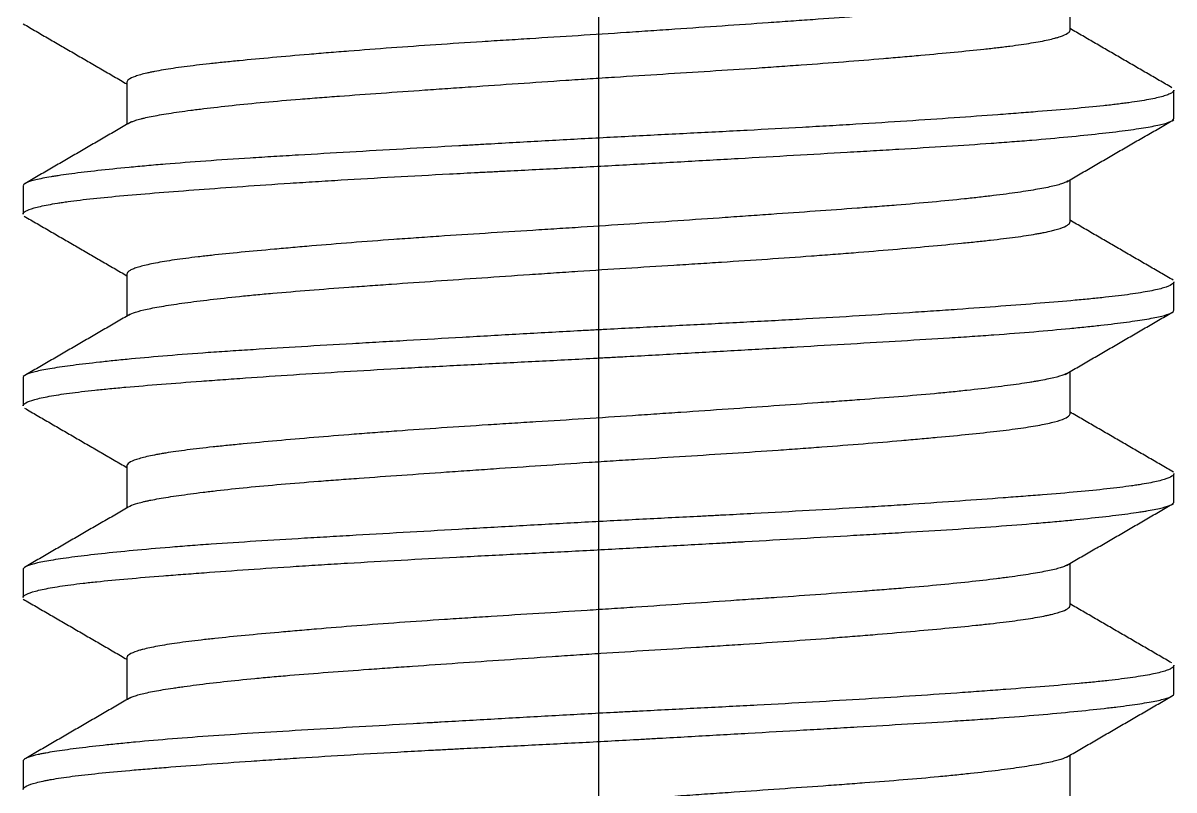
# Model space of a CAD drawing. Extents: x 0 to 1128, y 0 to 827.
# Drawn here: x 707.6 to 713.6, y 215.45 to 219.45 of the extents above; entities that cross this region are included whole.
import ezdxf

# ---------------------------------------------------------------- set-up
doc = ezdxf.new("R2010")
doc.units = 0
doc.header["$LTSCALE"] = 10
doc.header["$MEASUREMENT"] = 0
doc.linetypes.add('CENTER', pattern=[2, 1.25, -0.25, 0.25, -0.25])
doc.layers.add('1', color=7, linetype='CONTINUOUS')

msp = doc.modelspace()

# ---------------------------------------------------------------- linework, layer by layer
at = {"layer": '1', "color": 1, "linetype": 'CENTER', "lineweight": -3, "ltscale": 3}
msp.add_line((710.6018, 430.4493), (710.6018, 195.1403), dxfattribs=at)
at = {"layer": '1', "color": 7, "linetype": 'Continuous', "lineweight": -3}
for p, q in [((713.0603, 219.415), (713.0603, 219.635)), ((708.1433, 219.1437), (708.1433, 218.924)), ((713.6018, 218.9567), (713.6018, 219.1022)), ((707.6018, 218.603), (707.6018, 218.4564)), ((713.0603, 218.4156), (713.0603, 218.6351)), ((708.1433, 218.1443), (708.1433, 217.9241)), ((713.6018, 217.9571), (713.6018, 218.1024)), ((707.6018, 217.6021), (707.6018, 217.4569)), ((713.0603, 217.4149), (713.0603, 217.6354)), ((708.1433, 217.1438), (708.1433, 216.924)), ((713.6018, 216.9562), (713.6018, 217.1027)), ((713.0603, 216.4154), (713.0603, 216.635)), ((707.6018, 216.6026), (707.6018, 216.4569)), ((708.1433, 216.1441), (708.1433, 215.9242)), ((713.6018, 215.9571), (713.6018, 216.1021)), ((707.6018, 215.6024), (707.6018, 215.4564)), ((713.0603, 215.415), (713.0603, 215.635))]:
    msp.add_line(p, q, dxfattribs=at)
for points, knots in [([(713.0455, 219.6264), (713.0444, 219.6258), (713.0433, 219.6252), (713.0369, 219.6219), (713.0307, 219.6193), (713.0088, 219.6114), (712.9712, 219.601), (712.9171, 219.5904), (712.8704, 219.5823), (712.8455, 219.5782), (712.8182, 219.5741), (712.7995, 219.5713), (712.7899, 219.5699), (712.7407, 219.5629), (712.6548, 219.5517), (712.5052, 219.5347), (712.3916, 219.5236), (712.3161, 219.5167), (712.3007, 219.5153), (712.2698, 219.5126), (712.2229, 219.5086), (712.1746, 219.5046), (712.0761, 219.4967), (711.94, 219.4863), (711.776, 219.4744), (711.681, 219.4676), (711.6427, 219.4649), (711.6233, 219.4635), (711.5651, 219.4594), (711.526, 219.4567), (711.4079, 219.4484), (711.2481, 219.4373), (711.084, 219.426), (710.9592, 219.4174), (710.9173, 219.4146), (710.833, 219.4089), (710.7905, 219.406), (710.6637, 219.3975), (710.5795, 219.3921), (710.4117, 219.3814), (710.3281, 219.3761), (710.2032, 219.3683), (710.1617, 219.3657), (710.0788, 219.3605), (710.0374, 219.3578), (709.9136, 219.3499), (709.7523, 219.3393), (709.5207, 219.3231), (709.3732, 219.3119), (709.2653, 219.3034), (709.2297, 219.3005), (709.1602, 219.2949), (709.1262, 219.292), (709.0264, 219.2835), (708.9628, 219.2779), (708.8416, 219.2669), (708.7838, 219.2616), (708.7018, 219.2536), (708.6751, 219.2509), (708.6234, 219.2456), (708.5985, 219.243), (708.5267, 219.2351), (708.4388, 219.2246), (708.3662, 219.2139), (708.3174, 219.2057), (708.2945, 219.2015), (708.2738, 219.1974), (708.2605, 219.1945), (708.2541, 219.1931), (708.2234, 219.1861), (708.1832, 219.1747), (708.16, 219.1634), (708.1467, 219.1531), (708.1435, 219.1485), (708.1433, 219.144)], [0, 0, 0, 0, 0.00394, 0.00394, 0.020924, 0.020924, 0.054891, 0.088859, 0.088859, 0.105843, 0.114334, 0.114334, 0.122826, 0.122826, 0.156794, 0.190761, 0.224728, 0.224728, 0.23322, 0.23322, 0.241712, 0.258696, 0.258696, 0.292663, 0.326631, 0.335122, 0.335122, 0.343614, 0.343614, 0.360598, 0.360598, 0.394565, 0.428533, 0.428533, 0.445516, 0.445516, 0.4625, 0.4625, 0.496468, 0.496468, 0.530435, 0.530435, 0.547419, 0.547419, 0.564402, 0.564402, 0.59837, 0.632337, 0.666304, 0.666304, 0.683288, 0.683288, 0.700272, 0.700272, 0.734239, 0.734239, 0.768207, 0.768207, 0.78519, 0.78519, 0.802174, 0.802174, 0.836141, 0.870109, 0.870109, 0.887093, 0.895584, 0.895584, 0.904076, 0.904076, 0.938044, 0.972011, 0.972011, 1, 1, 1, 1]), ([(708.1639, 218.9358), (708.1679, 218.9377), (708.1726, 218.9397), (708.185, 218.9443), (708.1931, 218.9469), (708.2069, 218.9508), (708.2118, 218.9522), (708.2221, 218.9548), (708.2275, 218.9561), (708.2557, 218.9627), (708.309, 218.9733), (708.3779, 218.9841), (708.4356, 218.9924), (708.4659, 218.9966), (708.4985, 219.0008), (708.5208, 219.0036), (708.5322, 219.0051), (708.5901, 219.0121), (708.6893, 219.0235), (708.8012, 219.0346), (708.9195, 219.0455), (708.9818, 219.0508), (709.0638, 219.0574), (709.0804, 219.0587), (709.1139, 219.0614), (709.1646, 219.0653), (709.2165, 219.0693), (709.3217, 219.0771), (709.4662, 219.0876), (709.6379, 219.0997), (709.7366, 219.1066), (709.7763, 219.1094), (709.7963, 219.1108), (709.8566, 219.115), (709.897, 219.1178), (710.0186, 219.1262), (710.1821, 219.1375), (710.3483, 219.1489), (710.4741, 219.1573), (710.5162, 219.1601), (710.6007, 219.1656), (710.6433, 219.1683), (710.77, 219.1764), (710.9374, 219.1869), (711.1019, 219.1973), (711.2649, 219.2077), (711.3456, 219.2129), (711.4655, 219.221), (711.505, 219.2237), (711.5829, 219.2292), (711.6213, 219.2319), (711.7349, 219.2401), (711.8821, 219.2511), (712.0383, 219.2638), (712.1217, 219.2709), (712.1548, 219.2738), (712.1712, 219.2752), (712.2197, 219.2794), (712.2512, 219.2822), (712.3433, 219.2905), (712.4014, 219.2959), (712.5113, 219.3065), (712.5631, 219.3117), (712.6358, 219.3195), (712.6592, 219.3222), (712.6931, 219.3261), (712.7042, 219.3275), (712.7258, 219.3301), (712.7364, 219.3315), (712.7879, 219.3381), (712.8623, 219.3488), (712.9209, 219.3597), (712.9588, 219.3681), (712.9762, 219.3723), (712.9914, 219.3766), (713.001, 219.3794), (713.0056, 219.3808), (713.0269, 219.388), (713.0522, 219.3994), (713.0605, 219.4105), (713.0603, 219.4159)], [0, 0, 0, 0, 0.0128, 0.0128, 0.02982, 0.02982, 0.038331, 0.038331, 0.046841, 0.046841, 0.080882, 0.114924, 0.114924, 0.131944, 0.140455, 0.140455, 0.148965, 0.148965, 0.183006, 0.217048, 0.217048, 0.251089, 0.251089, 0.2596, 0.2596, 0.26811, 0.285131, 0.285131, 0.319172, 0.353213, 0.361724, 0.361724, 0.370234, 0.370234, 0.387255, 0.387255, 0.421296, 0.455338, 0.455338, 0.472358, 0.472358, 0.489379, 0.489379, 0.52342, 0.557462, 0.557462, 0.591503, 0.591503, 0.608524, 0.608524, 0.625545, 0.625545, 0.659586, 0.693627, 0.702138, 0.702138, 0.710648, 0.710648, 0.727669, 0.727669, 0.76171, 0.76171, 0.795752, 0.795752, 0.812772, 0.812772, 0.821283, 0.821283, 0.829793, 0.829793, 0.863834, 0.897876, 0.897876, 0.914897, 0.923407, 0.923407, 0.931917, 0.931917, 0.965959, 1, 1, 1, 1]), ([(713.6018, 219.1036), (713.6022, 219.0984), (713.5978, 219.0931), (713.5861, 219.0862), (713.5833, 219.0847), (713.5772, 219.0819), (713.5671, 219.0777), (713.5542, 219.0734), (713.5247, 219.0649), (713.4755, 219.0538), (713.4067, 219.0428), (713.3576, 219.0361), (713.3474, 219.0348), (713.3265, 219.0321), (713.3157, 219.0307), (713.2825, 219.0267), (713.2592, 219.0241), (713.1863, 219.0163), (713.0807, 219.006), (712.9584, 218.9958), (712.8605, 218.9881), (712.8268, 218.9855), (712.7572, 218.9801), (712.7213, 218.9774), (712.6113, 218.9692), (712.4586, 218.9581), (712.2119, 218.9413), (712.0356, 218.9302), (711.9216, 218.9233), (711.8986, 218.922), (711.8524, 218.9192), (711.7828, 218.9152), (711.7125, 218.9112), (711.5707, 218.9033), (711.3788, 218.8929), (711.1812, 218.8828), (711.0309, 218.8752), (710.9804, 218.8726), (710.8788, 218.8674), (710.8281, 218.8648), (710.6762, 218.857), (710.5752, 218.8516), (710.3739, 218.8407), (710.2735, 218.8351), (710.1234, 218.8266), (710.0484, 218.8223), (709.9736, 218.8181), (709.9238, 218.8152), (709.8989, 218.8138), (709.7754, 218.8068), (709.5817, 218.7957), (709.3029, 218.7796), (709.1248, 218.7692), (709.016, 218.7627), (708.9944, 218.7614), (708.9515, 218.7588), (708.8879, 218.755), (708.8263, 218.7511), (708.7056, 218.7434), (708.6285, 218.7383), (708.4811, 218.7278), (708.4108, 218.7223), (708.3106, 218.714), (708.278, 218.7112), (708.2148, 218.7055), (708.1843, 218.7027), (708.0963, 218.6943), (707.988, 218.6831), (707.8974, 218.6722), (707.8362, 218.6642), (707.8073, 218.6602), (707.781, 218.6562), (707.764, 218.6536), (707.7558, 218.6523), (707.7165, 218.6457), (707.664, 218.6355), (707.6154, 218.6203), (707.603, 218.61), (707.6019, 218.6042), (707.6019, 218.6038), (707.6018, 218.6034)], [0, 0, 0, 0, 0.031186, 0.031186, 0.03924, 0.03924, 0.047295, 0.063403, 0.063403, 0.095619, 0.127836, 0.127836, 0.13589, 0.13589, 0.143944, 0.143944, 0.160052, 0.160052, 0.192269, 0.224485, 0.224485, 0.240593, 0.240593, 0.256702, 0.256702, 0.288918, 0.321135, 0.353351, 0.353351, 0.361405, 0.361405, 0.369459, 0.385568, 0.385568, 0.417784, 0.450001, 0.450001, 0.466109, 0.466109, 0.482217, 0.482217, 0.514433, 0.514433, 0.54665, 0.54665, 0.562758, 0.570812, 0.570812, 0.578866, 0.578866, 0.611083, 0.643299, 0.675516, 0.675516, 0.68357, 0.68357, 0.691624, 0.707732, 0.707732, 0.739949, 0.739949, 0.772165, 0.772165, 0.788273, 0.788273, 0.804382, 0.804382, 0.836598, 0.868815, 0.868815, 0.884923, 0.892977, 0.892977, 0.901031, 0.901031, 0.933248, 0.965464, 0.997681, 0.997681, 1, 1, 1, 1]), ([(707.6018, 218.4566), (707.6019, 218.4575), (707.6021, 218.4583), (707.6028, 218.4605), (707.6036, 218.4619), (707.607, 218.4661), (707.6105, 218.4689), (707.6249, 218.4773), (707.6542, 218.4886), (707.7033, 218.4998), (707.7478, 218.5081), (707.7638, 218.5109), (707.7899, 218.515), (707.7989, 218.5164), (707.8175, 218.5191), (707.8654, 218.5259), (707.9643, 218.5378), (708.0696, 218.548), (708.1838, 218.5582), (708.2452, 218.5633), (708.3773, 218.5738), (708.4467, 218.5791), (708.5921, 218.5899), (708.744, 218.601), (708.909, 218.6123), (709.0163, 218.6193), (709.038, 218.6207), (709.0818, 218.6235), (709.1039, 218.6249), (709.1705, 218.6291), (709.2153, 218.6318), (709.3512, 218.64), (709.536, 218.6507), (709.7281, 218.661), (709.8748, 218.6687), (709.9242, 218.6713), (709.9989, 218.6751), (710.024, 218.6764), (710.0742, 218.679), (710.1997, 218.6854), (710.3253, 218.6918), (710.5267, 218.7022), (710.6274, 218.7075), (710.8292, 218.7185), (710.9302, 218.7241), (711.1324, 218.7355), (711.232, 218.7412), (711.428, 218.7524), (711.6208, 218.7635), (711.8073, 218.7742), (711.9219, 218.7808), (711.9447, 218.7822), (711.9901, 218.7848), (712.0128, 218.7861), (712.08, 218.7901), (712.1239, 218.7927), (712.2536, 218.8004), (712.4202, 218.8106), (712.5745, 218.8209), (712.6856, 218.8288), (712.7218, 218.8315), (712.775, 218.8356), (712.7925, 218.8369), (712.8271, 218.8397), (712.9121, 218.8467), (713.0529, 218.8593), (713.1611, 218.8704), (713.2607, 218.8815), (713.3063, 218.887), (713.3681, 218.8951), (713.3874, 218.8978), (713.4235, 218.9031), (713.4403, 218.9057), (713.487, 218.9135), (713.5394, 218.9237), (713.572, 218.9338), (713.5861, 218.9402), (713.5886, 218.9415), (713.593, 218.9441), (713.5949, 218.9454), (713.5995, 218.9494), (713.6012, 218.952), (713.6018, 218.9554), (713.6019, 218.9561), (713.6018, 218.9569)], [0, 0, 0, 0, 0.004962, 0.004962, 0.013016, 0.013016, 0.029124, 0.029124, 0.06134, 0.093557, 0.093557, 0.109665, 0.109665, 0.117719, 0.117719, 0.125773, 0.15799, 0.190206, 0.190206, 0.222423, 0.222423, 0.254639, 0.254639, 0.286856, 0.319072, 0.319072, 0.327126, 0.327126, 0.335181, 0.335181, 0.351289, 0.351289, 0.383505, 0.415722, 0.415722, 0.43183, 0.43183, 0.439884, 0.439884, 0.447938, 0.480155, 0.480155, 0.512371, 0.512371, 0.544588, 0.544588, 0.576804, 0.576804, 0.609021, 0.641237, 0.641237, 0.649291, 0.649291, 0.657345, 0.657345, 0.673454, 0.673454, 0.70567, 0.737887, 0.737887, 0.753995, 0.753995, 0.762049, 0.762049, 0.770103, 0.80232, 0.834536, 0.834536, 0.866753, 0.866753, 0.882861, 0.882861, 0.898969, 0.898969, 0.931186, 0.963402, 0.963402, 0.971456, 0.971456, 0.97951, 0.97951, 0.995619, 0.995619, 1, 1, 1, 1]), ([(713.0505, 218.6295), (713.0448, 218.6256), (713.0368, 218.6217), (713.0193, 218.6151), (713.0112, 218.6125), (712.9929, 218.6073), (712.9827, 218.6046), (712.9487, 218.5967), (712.8952, 218.586), (712.7915, 218.5697), (712.7069, 218.5585), (712.6374, 218.55), (712.6131, 218.5471), (712.5632, 218.5414), (712.5374, 218.5386), (712.4578, 218.5301), (712.4016, 218.5245), (712.283, 218.5136), (712.2207, 218.5083), (712.1224, 218.5004), (712.0889, 218.4977), (712.0203, 218.4924), (711.9854, 218.4898), (711.8793, 218.4819), (711.734, 218.4713), (711.5811, 218.4606), (711.4636, 218.4523), (711.4041, 218.4482), (711.3435, 218.444), (711.3029, 218.4411), (711.2824, 218.4397), (711.1802, 218.4326), (711.0156, 218.4212), (710.849, 218.4099), (710.6813, 218.3987), (710.5969, 218.3932), (710.4907, 218.3864), (710.4695, 218.3851), (710.4271, 218.3824), (710.3637, 218.3784), (710.3008, 218.3744), (710.1757, 218.3666), (710.0109, 218.3562), (709.8296, 218.3444), (709.7303, 218.3376), (709.6907, 218.3349), (709.671, 218.3335), (709.6122, 218.3294), (709.5736, 218.3267), (709.4595, 218.3184), (709.312, 218.3073), (709.1736, 218.296), (709.0732, 218.2875), (709.0403, 218.2847), (708.9918, 218.2804), (708.9758, 218.279), (708.9441, 218.2762), (708.9285, 218.2748), (708.8516, 218.2679), (708.7935, 218.2625), (708.6839, 218.2519), (708.6324, 218.2467), (708.5603, 218.2388), (708.5371, 218.2362), (708.4924, 218.2309), (708.4709, 218.2282), (708.4091, 218.2202), (708.3352, 218.2094), (708.2487, 218.1929), (708.2073, 218.1816), (708.1824, 218.173), (708.1752, 218.1701), (708.1629, 218.1644), (708.1579, 218.1615), (708.1471, 218.1537), (708.1436, 218.1488), (708.1433, 218.144)], [0, 0, 0, 0, 0.025377, 0.025377, 0.042251, 0.042251, 0.059125, 0.059125, 0.092872, 0.126619, 0.160366, 0.160366, 0.17724, 0.17724, 0.194114, 0.194114, 0.227861, 0.227861, 0.261608, 0.261608, 0.278482, 0.278482, 0.295356, 0.295356, 0.329103, 0.36285, 0.36285, 0.379724, 0.388161, 0.388161, 0.396597, 0.396597, 0.430345, 0.464092, 0.464092, 0.497839, 0.497839, 0.506276, 0.506276, 0.514713, 0.531586, 0.531586, 0.565334, 0.599081, 0.607518, 0.607518, 0.615955, 0.615955, 0.632828, 0.632828, 0.666575, 0.700323, 0.700323, 0.717196, 0.717196, 0.725633, 0.725633, 0.73407, 0.73407, 0.767817, 0.767817, 0.801564, 0.801564, 0.818438, 0.818438, 0.835312, 0.835312, 0.869059, 0.902806, 0.936553, 0.936553, 0.953427, 0.953427, 0.970301, 0.970301, 1, 1, 1, 1]), ([(708.1546, 217.9307), (708.1623, 217.9357), (708.186, 217.9458), (708.2455, 217.9611), (708.3025, 217.9717), (708.3517, 217.9799), (708.3692, 217.9826), (708.4059, 217.9882), (708.4252, 217.9909), (708.4857, 217.9993), (708.5736, 218.0105), (708.6756, 218.0217), (708.7575, 218.0302), (708.7857, 218.033), (708.8439, 218.0385), (708.8738, 218.0413), (708.9653, 218.0494), (709.0925, 218.0599), (709.2298, 218.0703), (709.3367, 218.0782), (709.3912, 218.0821), (709.447, 218.0862), (709.4846, 218.0888), (709.5036, 218.0902), (709.5987, 218.097), (709.7535, 218.1078), (709.9932, 218.1245), (710.1581, 218.1359), (710.2628, 218.143), (710.2839, 218.1444), (710.3259, 218.1473), (710.389, 218.1516), (710.4519, 218.1558), (710.5777, 218.1641), (710.6614, 218.1695), (710.8286, 218.1801), (710.9328, 218.1866), (711.0369, 218.1932), (711.0785, 218.1958), (711.0993, 218.1971), (711.1614, 218.2011), (711.2025, 218.2037), (711.3244, 218.2116), (711.4838, 218.2221), (711.637, 218.2329), (711.7495, 218.2412), (711.7866, 218.244), (711.86, 218.2496), (711.8963, 218.2525), (712.0029, 218.2609), (712.1393, 218.2722), (712.2646, 218.2834), (712.3842, 218.2943), (712.4413, 218.2996), (712.5224, 218.3076), (712.5486, 218.3103), (712.5989, 218.3155), (712.6232, 218.3182), (712.693, 218.326), (712.7787, 218.3365), (712.8585, 218.3486), (712.8969, 218.3555), (712.9117, 218.3582), (712.9189, 218.3596), (712.9396, 218.3638), (712.9523, 218.3666), (712.9873, 218.375), (713.0254, 218.3863), (713.0468, 218.3976), (713.0564, 218.4061), (713.0585, 218.4089), (713.0601, 218.4131), (713.0603, 218.4144), (713.0603, 218.4158), (713.0603, 218.4158), (713.0603, 218.4158)], [0, 0, 0, 0, 0.031789, 0.065464, 0.099138, 0.099138, 0.115976, 0.115976, 0.132813, 0.132813, 0.166488, 0.200162, 0.200162, 0.216999, 0.216999, 0.233837, 0.233837, 0.267511, 0.301186, 0.301186, 0.318023, 0.326442, 0.326442, 0.33486, 0.33486, 0.368535, 0.40221, 0.435884, 0.435884, 0.444303, 0.444303, 0.452721, 0.469559, 0.469559, 0.503233, 0.503233, 0.536908, 0.545326, 0.545326, 0.553745, 0.553745, 0.570582, 0.570582, 0.604257, 0.637932, 0.637932, 0.654769, 0.654769, 0.671606, 0.671606, 0.705281, 0.738955, 0.738955, 0.77263, 0.77263, 0.789467, 0.789467, 0.806304, 0.806304, 0.839979, 0.873653, 0.882072, 0.882072, 0.890491, 0.890491, 0.907328, 0.907328, 0.941003, 0.974677, 0.974677, 0.991514, 0.991514, 0.999933, 0.999933, 1, 1, 1, 1]), ([(713.6018, 218.1032), (713.6019, 218.0984), (713.598, 218.0936), (713.5813, 218.083), (713.5673, 218.0774), (713.5387, 218.0689), (713.5279, 218.066), (713.5036, 218.0604), (713.4902, 218.0576), (713.4465, 218.0492), (713.3788, 218.0383), (713.2925, 218.0277), (713.2207, 218.0199), (713.183, 218.016), (713.1427, 218.0121), (713.1152, 218.0096), (713.1011, 218.0083), (713.0297, 218.0018), (712.9687, 217.9967), (712.8393, 217.9864), (712.7709, 217.9812), (712.6266, 217.9704), (712.5508, 217.9648), (712.4512, 217.9578), (712.431, 217.9563), (712.3903, 217.9535), (712.3287, 217.9493), (712.2658, 217.9451), (712.1382, 217.9367), (711.9632, 217.9256), (711.7788, 217.9149), (711.6369, 217.907), (711.589, 217.9043), (711.492, 217.8991), (711.4432, 217.8965), (711.2963, 217.8887), (711.099, 217.8786), (710.8987, 217.8685), (710.7473, 217.8607), (710.6967, 217.858), (710.6205, 217.854), (710.595, 217.8527), (710.544, 217.8499), (710.5185, 217.8485), (710.3911, 217.8416), (710.2902, 217.836), (710.0903, 217.8247), (709.8923, 217.8135), (709.6983, 217.8023), (709.5782, 217.7954), (709.5542, 217.7941), (709.5065, 217.7913), (709.4355, 217.7872), (709.3659, 217.7832), (709.2287, 217.7753), (709.051, 217.7649), (708.8834, 217.7547), (708.7617, 217.747), (708.7218, 217.7444), (708.6433, 217.7392), (708.6049, 217.7366), (708.493, 217.7287), (708.4223, 217.7232), (708.2887, 217.7122), (708.2258, 217.7066), (708.1372, 217.6982), (708.0944, 217.694), (708.0539, 217.6898), (708.0273, 217.687), (708.0143, 217.6856), (707.9507, 217.6786), (707.9047, 217.6731), (707.8223, 217.6624), (707.7493, 217.6519), (707.6954, 217.6416), (707.6622, 217.6339), (707.6524, 217.6314), (707.6354, 217.6263), (707.6282, 217.6237), (707.6105, 217.616), (707.6038, 217.6109), (707.602, 217.6048), (707.6018, 217.6039), (707.6018, 217.6031)], [0, 0, 0, 0, 0.028608, 0.028608, 0.060825, 0.060825, 0.076933, 0.076933, 0.093041, 0.093041, 0.125258, 0.157474, 0.157474, 0.173582, 0.181637, 0.181637, 0.189691, 0.189691, 0.221907, 0.221907, 0.254124, 0.254124, 0.28634, 0.28634, 0.294394, 0.294394, 0.302448, 0.318557, 0.318557, 0.350773, 0.38299, 0.38299, 0.399098, 0.399098, 0.415206, 0.415206, 0.447423, 0.479639, 0.479639, 0.495747, 0.495747, 0.503801, 0.503801, 0.511856, 0.511856, 0.544072, 0.544072, 0.576289, 0.608505, 0.608505, 0.616559, 0.616559, 0.624613, 0.640722, 0.640722, 0.672938, 0.705154, 0.705154, 0.721263, 0.721263, 0.737371, 0.737371, 0.769587, 0.769587, 0.801804, 0.801804, 0.817912, 0.825966, 0.825966, 0.83402, 0.83402, 0.866237, 0.866237, 0.898453, 0.93067, 0.93067, 0.946778, 0.946778, 0.962886, 0.962886, 0.995103, 0.995103, 1, 1, 1, 1]), ([(707.6018, 217.4564), (707.602, 217.4617), (707.6122, 217.4727), (707.6423, 217.4839), (707.6729, 217.4924), (707.6844, 217.4953), (707.7099, 217.5009), (707.7238, 217.5037), (707.7692, 217.512), (707.8392, 217.5229), (707.9278, 217.5334), (708.0014, 217.5412), (708.0271, 217.5438), (708.0675, 217.5477), (708.0813, 217.549), (708.1093, 217.5516), (708.1806, 217.558), (708.2579, 217.5644), (708.3891, 217.5747), (708.4584, 217.58), (708.5681, 217.5881), (708.6243, 217.5923), (708.6827, 217.5965), (708.7222, 217.5993), (708.7422, 217.6007), (708.843, 217.6078), (708.9261, 217.6134), (709.0973, 217.6245), (709.2734, 217.6355), (709.4592, 217.6462), (709.6022, 217.6542), (709.6506, 217.6568), (709.7478, 217.6621), (709.7966, 217.6646), (709.9435, 217.6723), (710.1411, 217.6824), (710.3419, 217.6926), (710.4936, 217.7005), (710.5444, 217.7031), (710.621, 217.7072), (710.6465, 217.7086), (710.6975, 217.7113), (710.8247, 217.7182), (711.0509, 217.7309), (711.2484, 217.7421), (711.3952, 217.7505), (711.4683, 217.7547), (711.5408, 217.7589), (711.589, 217.7617), (711.6131, 217.763), (711.733, 217.7699), (711.8262, 217.7753), (712.0077, 217.7858), (712.1842, 217.7962), (712.3506, 217.8064), (712.4716, 217.8141), (712.5114, 217.8167), (712.5888, 217.8219), (712.6266, 217.8246), (712.7369, 217.8325), (712.8066, 217.8379), (712.9383, 217.849), (713.0003, 217.8546), (713.0875, 217.863), (713.1156, 217.8658), (713.1563, 217.8701), (713.1696, 217.8715), (713.1956, 217.8743), (713.2591, 217.8812), (713.3598, 217.8935), (713.4304, 217.904), (713.4763, 217.9117), (713.4904, 217.9143), (713.5162, 217.9194), (713.5279, 217.922), (713.5593, 217.9297), (713.5749, 217.9348), (713.596, 217.9451), (713.6014, 217.9502), (713.6018, 217.9559), (713.6018, 217.9562), (713.6018, 217.9565)], [0, 0, 0, 0, 0.0317, 0.063917, 0.063917, 0.080025, 0.080025, 0.096133, 0.096133, 0.12835, 0.160566, 0.160566, 0.176674, 0.176674, 0.184728, 0.184728, 0.192783, 0.224999, 0.224999, 0.257216, 0.257216, 0.273324, 0.281378, 0.281378, 0.289432, 0.289432, 0.321648, 0.321648, 0.353865, 0.386081, 0.386081, 0.40219, 0.40219, 0.418298, 0.418298, 0.450514, 0.482731, 0.482731, 0.498839, 0.498839, 0.506893, 0.506893, 0.514947, 0.547164, 0.57938, 0.57938, 0.595489, 0.603543, 0.603543, 0.611597, 0.611597, 0.643813, 0.643813, 0.67603, 0.708246, 0.708246, 0.724354, 0.724354, 0.740463, 0.740463, 0.772679, 0.772679, 0.804896, 0.804896, 0.821004, 0.821004, 0.829058, 0.829058, 0.837112, 0.869329, 0.901545, 0.901545, 0.917653, 0.917653, 0.933762, 0.933762, 0.965978, 0.965978, 0.998194, 0.998194, 1, 1, 1, 1]), ([(713.042, 217.6245), (713.0382, 217.6226), (713.0337, 217.6206), (713.0151, 217.6134), (712.9798, 217.603), (712.9212, 217.5911), (712.882, 217.5843), (712.8658, 217.5816), (712.8574, 217.5802), (712.8316, 217.5761), (712.8134, 217.5733), (712.7561, 217.565), (712.6724, 217.5539), (712.5744, 217.5426), (712.4954, 217.5341), (712.4681, 217.5313), (712.4259, 217.527), (712.4115, 217.5256), (712.3825, 217.5228), (712.3678, 217.5214), (712.2935, 217.5145), (712.1692, 217.5039), (712.0344, 217.4935), (711.9293, 217.4856), (711.8936, 217.483), (711.8209, 217.4777), (711.7839, 217.475), (711.6709, 217.4669), (711.5175, 217.4561), (711.2793, 217.4395), (711.1151, 217.4281), (710.9899, 217.4195), (710.9477, 217.4166), (710.8636, 217.4109), (710.8216, 217.4081), (710.6955, 217.3996), (710.6115, 217.3941), (710.4437, 217.3834), (710.3599, 217.3781), (710.2343, 217.3703), (710.1925, 217.3676), (710.1088, 217.3624), (710.0673, 217.3597), (709.944, 217.3518), (709.7826, 217.3413), (709.6273, 217.3305), (709.5131, 217.3223), (709.4566, 217.3182), (709.4009, 217.3139), (709.364, 217.3111), (709.3456, 217.3097), (709.2549, 217.3026), (709.1154, 217.2913), (708.987, 217.2801), (708.864, 217.269), (708.8053, 217.2636), (708.7354, 217.2569), (708.7216, 217.2555), (708.6946, 217.2529), (708.6547, 217.2489), (708.6169, 217.2449), (708.5441, 217.2371), (708.4545, 217.2266), (708.3703, 217.2146), (708.3294, 217.2077), (708.3136, 217.2049), (708.3058, 217.2036), (708.2836, 217.1994), (708.2698, 217.1966), (708.2317, 217.1882), (708.1895, 217.1769), (708.1641, 217.1655), (708.1515, 217.157), (708.1483, 217.1542), (708.1452, 217.15), (708.1444, 217.1486), (708.1436, 217.1462), (708.1434, 217.1451), (708.1433, 217.1441)], [0, 0, 0, 0, 0.012828, 0.012828, 0.046944, 0.081059, 0.089588, 0.089588, 0.098117, 0.098117, 0.115175, 0.115175, 0.149291, 0.183407, 0.183407, 0.200465, 0.200465, 0.208993, 0.208993, 0.217522, 0.217522, 0.251638, 0.285754, 0.285754, 0.302812, 0.302812, 0.31987, 0.31987, 0.353985, 0.388101, 0.422217, 0.422217, 0.439275, 0.439275, 0.456333, 0.456333, 0.490448, 0.490448, 0.524564, 0.524564, 0.541622, 0.541622, 0.55868, 0.55868, 0.592796, 0.626912, 0.626912, 0.643969, 0.652498, 0.652498, 0.661027, 0.661027, 0.695143, 0.729259, 0.729259, 0.763375, 0.763375, 0.771903, 0.771903, 0.780432, 0.79749, 0.79749, 0.831606, 0.865722, 0.874251, 0.874251, 0.88278, 0.88278, 0.899838, 0.899838, 0.933953, 0.968069, 0.968069, 0.985127, 0.985127, 0.993656, 0.993656, 1, 1, 1, 1]), ([(708.1614, 216.9345), (708.1708, 216.9394), (708.184, 216.9442), (708.21, 216.9517), (708.2202, 216.9544), (708.237, 216.9583), (708.2429, 216.9597), (708.2552, 216.9623), (708.2616, 216.9637), (708.2948, 216.9703), (708.3558, 216.981), (708.4322, 216.992), (708.4952, 217.0004), (708.5282, 217.0046), (708.5634, 217.0089), (708.5873, 217.0117), (708.5996, 217.0131), (708.6618, 217.0202), (708.7148, 217.0259), (708.8266, 217.037), (708.8856, 217.0424), (709.0095, 217.0531), (709.0745, 217.0583), (709.1766, 217.0662), (709.2114, 217.0689), (709.282, 217.0742), (709.3177, 217.0768), (709.4263, 217.0847), (709.5748, 217.0953), (709.7306, 217.1062), (709.8502, 217.1145), (709.8905, 217.1174), (709.9722, 217.123), (710.0132, 217.1259), (710.1364, 217.1344), (710.3017, 217.1457), (710.4687, 217.1569), (710.5946, 217.1652), (710.6577, 217.1693), (710.7211, 217.1733), (710.7634, 217.176), (710.7846, 217.1773), (710.8901, 217.184), (711.0568, 217.1944), (711.3009, 217.2099), (711.4596, 217.2206), (711.5575, 217.2274), (711.5771, 217.2288), (711.6158, 217.2315), (711.6734, 217.2356), (711.7298, 217.2398), (711.8406, 217.2481), (711.9838, 217.2592), (712.1345, 217.2719), (712.2145, 217.279), (712.2462, 217.2818), (712.2619, 217.2832), (712.3084, 217.2874), (712.3386, 217.2901), (712.4264, 217.2983), (712.5367, 217.3088), (712.6335, 217.3192), (712.701, 217.3271), (712.7227, 217.3297), (712.7642, 217.335), (712.7842, 217.3377), (712.8406, 217.3458), (712.9076, 217.3566), (712.9583, 217.3677), (713.0009, 217.379), (713.0182, 217.3847), (713.0442, 217.3961), (713.0528, 217.4018), (713.0593, 217.4102), (713.0603, 217.4129), (713.0603, 217.4157)], [0, 0, 0, 0, 0.031793, 0.031793, 0.048777, 0.048777, 0.057269, 0.057269, 0.065761, 0.065761, 0.099728, 0.133696, 0.133696, 0.150679, 0.159171, 0.159171, 0.167663, 0.167663, 0.201631, 0.201631, 0.235598, 0.235598, 0.269565, 0.269565, 0.286549, 0.286549, 0.303533, 0.303533, 0.3375, 0.371468, 0.371468, 0.388451, 0.388451, 0.405435, 0.405435, 0.439402, 0.47337, 0.47337, 0.490353, 0.498845, 0.498845, 0.507337, 0.507337, 0.541305, 0.575272, 0.609239, 0.609239, 0.617731, 0.617731, 0.626223, 0.643207, 0.643207, 0.677174, 0.711142, 0.719633, 0.719633, 0.728125, 0.728125, 0.745109, 0.745109, 0.779076, 0.813044, 0.813044, 0.830028, 0.830028, 0.847011, 0.847011, 0.880979, 0.914946, 0.914946, 0.948913, 0.948913, 0.982881, 0.982881, 1, 1, 1, 1]), ([(713.6018, 217.103), (713.6018, 217.1013), (713.6013, 217.0996), (713.5995, 217.0966), (713.5984, 217.0952), (713.5955, 217.0924), (713.5866, 217.0854), (713.5564, 217.0727), (713.5097, 217.0614), (713.4672, 217.0531), (713.4441, 217.049), (713.4181, 217.0448), (713.4001, 217.0421), (713.3908, 217.0407), (713.3428, 217.0339), (713.2998, 217.0286), (713.2053, 217.0182), (713.1021, 217.0079), (712.9815, 216.9977), (712.8843, 216.9899), (712.8508, 216.9873), (712.7821, 216.982), (712.7469, 216.9794), (712.6389, 216.9713), (712.4885, 216.9602), (712.3253, 216.949), (712.1979, 216.9406), (712.1546, 216.9378), (712.0885, 216.9336), (712.0662, 216.9322), (712.0215, 216.9294), (711.9092, 216.9225), (711.7021, 216.9104), (711.511, 216.9001), (711.3651, 216.8923), (711.2915, 216.8885), (711.2169, 216.8847), (711.1669, 216.8821), (711.1418, 216.8808), (711.016, 216.8744), (710.9154, 216.8693), (710.714, 216.8589), (710.6132, 216.8537), (710.4116, 216.8428), (710.3108, 216.8372), (710.1594, 216.8286), (710.1089, 216.8258), (710.0087, 216.8201), (709.9591, 216.8173), (709.8114, 216.8088), (709.6178, 216.7977), (709.4306, 216.787), (709.2927, 216.779), (709.2471, 216.7763), (709.1794, 216.7724), (709.157, 216.7711), (709.1125, 216.7684), (709.0023, 216.7619), (708.813, 216.7505), (708.6573, 216.7402), (708.5452, 216.7324), (708.5086, 216.7297), (708.4549, 216.7257), (708.4373, 216.7243), (708.4023, 216.7215), (708.385, 216.7202), (708.2998, 216.7132), (708.2361, 216.7076), (708.1173, 216.6964), (708.007, 216.6852), (707.9139, 216.6743), (707.8506, 216.6661), (707.8305, 216.6634), (707.7931, 216.6581), (707.7757, 216.6554), (707.7271, 216.6476), (707.6723, 216.6374), (707.6373, 216.6273), (707.6185, 216.6196), (707.6135, 216.617), (707.6079, 216.6131), (707.6064, 216.6118), (707.604, 216.6091), (707.6031, 216.6078), (707.6022, 216.6056), (707.6019, 216.6047), (707.6019, 216.6038)], [0, 0, 0, 0, 0.009943, 0.009943, 0.018014, 0.018014, 0.026085, 0.058368, 0.090651, 0.090651, 0.106793, 0.114863, 0.114863, 0.122934, 0.122934, 0.155217, 0.155217, 0.1875, 0.219783, 0.219783, 0.235925, 0.235925, 0.252066, 0.252066, 0.284349, 0.316632, 0.316632, 0.332774, 0.332774, 0.340845, 0.340845, 0.348916, 0.381199, 0.413482, 0.413482, 0.429623, 0.437694, 0.437694, 0.445765, 0.445765, 0.478048, 0.478048, 0.510331, 0.510331, 0.542614, 0.542614, 0.558755, 0.558755, 0.574897, 0.574897, 0.60718, 0.639463, 0.639463, 0.655605, 0.655605, 0.663675, 0.663675, 0.671746, 0.704029, 0.736312, 0.736312, 0.752454, 0.752454, 0.760525, 0.760525, 0.768595, 0.768595, 0.800878, 0.800878, 0.833162, 0.865445, 0.865445, 0.881586, 0.881586, 0.897728, 0.897728, 0.930011, 0.962294, 0.962294, 0.978435, 0.978435, 0.986506, 0.986506, 0.994577, 0.994577, 1, 1, 1, 1]), ([(707.6019, 216.457), (707.6021, 216.4597), (707.6045, 216.4639), (707.6097, 216.4681), (707.6139, 216.4709), (707.6163, 216.4723), (707.6299, 216.4794), (707.6458, 216.485), (707.6876, 216.4963), (707.7392, 216.5075), (707.8103, 216.5183), (707.8713, 216.5264), (707.8929, 216.5291), (707.9382, 216.5344), (707.962, 216.537), (708.0363, 216.5448), (708.144, 216.555), (708.2683, 216.5652), (708.3679, 216.573), (708.4022, 216.5757), (708.4552, 216.5797), (708.4732, 216.5811), (708.5094, 216.5838), (708.6008, 216.5906), (708.7741, 216.6031), (708.94, 216.6143), (709.0691, 216.6227), (709.1347, 216.6269), (709.2021, 216.631), (709.2474, 216.6338), (709.2702, 216.6351), (709.385, 216.642), (709.4783, 216.6473), (709.6679, 216.6578), (709.8605, 216.6681), (710.059, 216.6782), (710.2101, 216.6859), (710.2609, 216.6885), (710.3622, 216.6937), (710.4128, 216.6963), (710.5644, 216.7042), (710.6652, 216.7095), (710.8665, 216.7206), (710.9668, 216.7262), (711.1171, 216.7347), (711.1671, 216.7375), (711.2421, 216.7418), (711.267, 216.7432), (711.3166, 216.746), (711.4399, 216.7531), (711.6565, 216.7655), (711.8415, 216.7762), (711.9773, 216.7841), (712.0446, 216.788), (712.1107, 216.7919), (712.1546, 216.7945), (712.1764, 216.7958), (712.2844, 216.8023), (712.4503, 216.8125), (712.6028, 216.8228), (712.7485, 216.8334), (712.8181, 216.8389), (712.9172, 216.8473), (712.9494, 216.8501), (713.0114, 216.8557), (713.0413, 216.8585), (713.1276, 216.867), (713.2336, 216.8781), (713.3221, 216.8889), (713.3817, 216.897), (713.4004, 216.8996), (713.4268, 216.9036), (713.4353, 216.9049), (713.4517, 216.9076), (713.4909, 216.9141), (713.5471, 216.9256), (713.5772, 216.9357), (713.5921, 216.9434), (713.5977, 216.9472), (713.6005, 216.9512), (713.6016, 216.9538), (713.6018, 216.955), (713.6018, 216.9562)], [0, 0, 0, 0, 0.016142, 0.024212, 0.024212, 0.032283, 0.032283, 0.064566, 0.064566, 0.096849, 0.129132, 0.129132, 0.145274, 0.145274, 0.161415, 0.161415, 0.193698, 0.225981, 0.225981, 0.242123, 0.242123, 0.250194, 0.250194, 0.258264, 0.290548, 0.322831, 0.322831, 0.338972, 0.347043, 0.347043, 0.355114, 0.355114, 0.387397, 0.387397, 0.41968, 0.451963, 0.451963, 0.468104, 0.468104, 0.484246, 0.484246, 0.516529, 0.516529, 0.548812, 0.548812, 0.564954, 0.564954, 0.573024, 0.573024, 0.581095, 0.613378, 0.645661, 0.645661, 0.661803, 0.669873, 0.669873, 0.677944, 0.677944, 0.710227, 0.74251, 0.74251, 0.774793, 0.774793, 0.790935, 0.790935, 0.807076, 0.807076, 0.839359, 0.871643, 0.871643, 0.887784, 0.887784, 0.895855, 0.895855, 0.903926, 0.936209, 0.968492, 0.968492, 0.984633, 0.992704, 0.992704, 1, 1, 1, 1]), ([(713.0478, 216.6278), (713.0434, 216.6251), (713.0379, 216.6224), (713.0249, 216.6171), (713.0173, 216.6145), (712.9999, 216.6092), (712.9902, 216.6065), (712.9579, 216.5986), (712.9068, 216.5881), (712.8396, 216.5772), (712.7833, 216.5689), (712.7536, 216.5648), (712.7216, 216.5605), (712.6997, 216.5577), (712.6886, 216.5563), (712.6317, 216.5492), (712.534, 216.5378), (712.4234, 216.5267), (712.3062, 216.5157), (712.2444, 216.5103), (712.1629, 216.5036), (712.1463, 216.5023), (712.1131, 216.4996), (712.0627, 216.4957), (712.0112, 216.4917), (711.9065, 216.4839), (711.7626, 216.4734), (711.5913, 216.4613), (711.4927, 216.4544), (711.453, 216.4516), (711.4329, 216.4502), (711.3728, 216.446), (711.3325, 216.4432), (711.211, 216.4347), (711.0475, 216.4234), (710.8809, 216.4121), (710.7548, 216.4036), (710.7126, 216.4008), (710.6489, 216.3966), (710.6276, 216.3952), (710.5851, 216.3925), (710.5639, 216.3911), (710.4581, 216.3843), (710.2901, 216.3738), (710.1248, 216.3634), (710.0019, 216.3556), (709.9611, 216.3529), (709.8799, 216.3476), (709.8394, 216.345), (709.7188, 216.3369), (709.5622, 216.3261), (709.3397, 216.3095), (709.1996, 216.2981), (709.0976, 216.2896), (709.0641, 216.2867), (708.9989, 216.2811), (708.9671, 216.2783), (708.8741, 216.2699), (708.8154, 216.2645), (708.7042, 216.2539), (708.6518, 216.2487), (708.578, 216.2408), (708.5542, 216.2381), (708.5084, 216.2328), (708.4864, 216.2301), (708.4236, 216.2222), (708.348, 216.2115), (708.2883, 216.2005), (708.2494, 216.1921), (708.2315, 216.1879), (708.2159, 216.1837), (708.206, 216.1808), (708.2013, 216.1794), (708.1793, 216.1722), (708.153, 216.1608), (708.1437, 216.1497), (708.1434, 216.1443)], [0, 0, 0, 0, 0.017354, 0.017354, 0.0343, 0.0343, 0.051247, 0.051247, 0.085141, 0.119035, 0.119035, 0.135982, 0.144455, 0.144455, 0.152928, 0.152928, 0.186822, 0.220716, 0.220716, 0.25461, 0.25461, 0.263083, 0.263083, 0.271556, 0.288503, 0.288503, 0.322397, 0.356291, 0.364764, 0.364764, 0.373238, 0.373238, 0.390184, 0.390184, 0.424078, 0.457972, 0.457972, 0.474919, 0.474919, 0.483392, 0.483392, 0.491865, 0.491865, 0.525759, 0.559653, 0.559653, 0.5766, 0.5766, 0.593547, 0.593547, 0.62744, 0.661334, 0.695228, 0.695228, 0.712175, 0.712175, 0.729121, 0.729121, 0.763015, 0.763015, 0.796909, 0.796909, 0.813856, 0.813856, 0.830803, 0.830803, 0.864696, 0.89859, 0.89859, 0.915537, 0.92401, 0.92401, 0.932484, 0.932484, 0.966377, 1, 1, 1, 1]), ([(708.161, 215.9344), (708.1629, 215.9353), (708.1649, 215.9363), (708.173, 215.9399), (708.1799, 215.9425), (708.1959, 215.9477), (708.205, 215.9504), (708.2351, 215.9582), (708.2835, 215.9687), (708.3563, 215.9808), (708.4032, 215.9877), (708.4224, 215.9905), (708.4324, 215.9919), (708.4627, 215.9961), (708.4838, 215.9989), (708.5498, 216.0073), (708.6446, 216.0186), (708.7529, 216.0298), (708.8393, 216.0381), (708.869, 216.0408), (708.9148, 216.0449), (708.9303, 216.0463), (708.9617, 216.049), (708.9775, 216.0503), (709.0573, 216.057), (709.1898, 216.0674), (709.3317, 216.0778), (709.4416, 216.0858), (709.4975, 216.0898), (709.5547, 216.0938), (709.5931, 216.0965), (709.6125, 216.0979), (709.7099, 216.1048), (709.8679, 216.1158), (710.111, 216.1326), (710.2772, 216.144), (710.4034, 216.1525), (710.4459, 216.1554), (710.5303, 216.161), (710.5724, 216.1637), (710.6984, 216.1719), (710.8656, 216.1824), (711.0313, 216.1928), (711.1549, 216.2006), (711.196, 216.2033), (711.278, 216.2086), (711.3186, 216.2112), (711.4389, 216.2192), (711.5956, 216.2299), (711.7452, 216.2408), (711.8547, 216.2492), (711.9087, 216.2534), (711.9617, 216.2577), (711.9968, 216.2605), (712.0143, 216.2619), (712.1003, 216.269), (712.1661, 216.2747), (712.2917, 216.2858), (712.3515, 216.2913), (712.4652, 216.302), (712.5191, 216.3072), (712.5826, 216.3138), (712.5951, 216.3152), (712.6196, 216.3178), (712.6556, 216.3217), (712.6894, 216.3257), (712.7541, 216.3336), (712.8326, 216.3441), (712.9038, 216.3564), (712.9373, 216.3634), (712.9502, 216.3662), (712.9564, 216.3676), (712.9741, 216.3718), (712.9849, 216.3747), (713.0139, 216.3832), (713.044, 216.3945), (713.0571, 216.4057), (713.0601, 216.413), (713.0604, 216.4148), (713.0603, 216.4165)], [0, 0, 0, 0, 0.006236, 0.006236, 0.023183, 0.023183, 0.04013, 0.04013, 0.074023, 0.107917, 0.116391, 0.116391, 0.124864, 0.124864, 0.141811, 0.141811, 0.175705, 0.209598, 0.209598, 0.226545, 0.226545, 0.235018, 0.235018, 0.243492, 0.243492, 0.277386, 0.311279, 0.311279, 0.328226, 0.3367, 0.3367, 0.345173, 0.345173, 0.379067, 0.41296, 0.446854, 0.446854, 0.463801, 0.463801, 0.480748, 0.480748, 0.514641, 0.548535, 0.548535, 0.565482, 0.565482, 0.582429, 0.582429, 0.616322, 0.650216, 0.650216, 0.667163, 0.675636, 0.675636, 0.68411, 0.68411, 0.718003, 0.718003, 0.751897, 0.751897, 0.785791, 0.785791, 0.794264, 0.794264, 0.802738, 0.819684, 0.819684, 0.853578, 0.887472, 0.895945, 0.895945, 0.904419, 0.904419, 0.921365, 0.921365, 0.955259, 0.989153, 0.989153, 1, 1, 1, 1]), ([(713.6018, 216.1037), (713.6021, 216.0994), (713.5993, 216.0951), (713.5894, 216.0879), (713.5843, 216.0851), (713.5715, 216.0794), (713.5638, 216.0766), (713.5368, 216.068), (713.5139, 216.0624), (713.4583, 216.0513), (713.3932, 216.0403), (713.3089, 216.0297), (713.2501, 216.0231), (713.2381, 216.0218), (713.2133, 216.0192), (713.2006, 216.0179), (713.1619, 216.014), (713.135, 216.0114), (713.0515, 216.0037), (712.9321, 215.9935), (712.7969, 215.9831), (712.6896, 215.9751), (712.6528, 215.9723), (712.5961, 215.9682), (712.577, 215.9668), (712.5383, 215.964), (712.4407, 215.957), (712.2574, 215.9443), (712.0839, 215.9332), (711.9049, 215.9223), (711.8128, 215.9169), (711.6231, 215.9061), (711.5271, 215.9009), (711.3329, 215.8906), (711.1366, 215.8805), (710.936, 215.8704), (710.8093, 215.8638), (710.7839, 215.8625), (710.7329, 215.8599), (710.7073, 215.8586), (710.6309, 215.8546), (710.5801, 215.8519), (710.4283, 215.8437), (710.2271, 215.8325), (710.0284, 215.8212), (709.8804, 215.8128), (709.8312, 215.81), (709.7577, 215.8057), (709.7331, 215.8043), (709.6844, 215.8015), (709.5634, 215.7946), (709.352, 215.7824), (709.1731, 215.772), (708.9988, 215.7617), (708.9139, 215.7566), (708.7489, 215.7462), (708.6701, 215.7411), (708.52, 215.7306), (708.4486, 215.7253), (708.313, 215.7143), (708.2489, 215.7087), (708.1734, 215.7017), (708.1586, 215.7003), (708.1293, 215.6974), (708.1149, 215.696), (708.0727, 215.6918), (708.0457, 215.689), (707.9684, 215.6806), (707.8746, 215.6697), (707.7991, 215.6591), (707.7496, 215.6513), (707.7342, 215.6487), (707.7129, 215.6448), (707.7062, 215.6435), (707.6932, 215.6409), (707.6625, 215.6345), (707.6219, 215.6231), (707.6059, 215.6128), (707.6023, 215.6062), (707.6019, 215.6049), (707.6018, 215.6036)], [0, 0, 0, 0, 0.025517, 0.025517, 0.041625, 0.041625, 0.057733, 0.057733, 0.08995, 0.08995, 0.122166, 0.154383, 0.154383, 0.162437, 0.162437, 0.170491, 0.170491, 0.186599, 0.186599, 0.218816, 0.251032, 0.251032, 0.26714, 0.26714, 0.275194, 0.275194, 0.283249, 0.315465, 0.347682, 0.347682, 0.379898, 0.379898, 0.412115, 0.412115, 0.444331, 0.476548, 0.476548, 0.484602, 0.484602, 0.492656, 0.492656, 0.508764, 0.508764, 0.540981, 0.573197, 0.573197, 0.589305, 0.589305, 0.597359, 0.597359, 0.605414, 0.63763, 0.669847, 0.669847, 0.702063, 0.702063, 0.73428, 0.73428, 0.766496, 0.766496, 0.798713, 0.798713, 0.806767, 0.806767, 0.814821, 0.814821, 0.830929, 0.830929, 0.863146, 0.895362, 0.895362, 0.91147, 0.91147, 0.919524, 0.919524, 0.927579, 0.959795, 0.992012, 0.992012, 1, 1, 1, 1]), ([(707.6018, 215.4568), (707.6019, 215.4573), (707.6019, 215.4577), (707.6033, 215.4636), (707.616, 215.4747), (707.6488, 215.486), (707.681, 215.4944), (707.699, 215.4986), (707.7199, 215.5029), (707.7345, 215.5057), (707.7422, 215.5071), (707.7817, 215.514), (707.8543, 215.5249), (707.9905, 215.5405), (708.0995, 215.5508), (708.1735, 215.5572), (708.1886, 215.5585), (708.2193, 215.5611), (708.2659, 215.565), (708.3147, 215.5689), (708.4148, 215.5767), (708.485, 215.582), (708.6326, 215.5929), (708.7099, 215.5985), (708.8313, 215.6069), (708.8727, 215.6097), (708.9572, 215.6154), (709, 215.6182), (709.13, 215.6266), (709.3076, 215.6376), (709.4937, 215.6482), (709.6365, 215.6561), (709.7087, 215.66), (709.7822, 215.6639), (709.8314, 215.6665), (709.8561, 215.6678), (709.9798, 215.6742), (710.1787, 215.6843), (710.3794, 215.6945), (710.581, 215.705), (710.6823, 215.7104), (710.8095, 215.7174), (710.835, 215.7188), (710.8858, 215.7217), (710.9618, 215.7259), (711.0371, 215.7301), (711.1868, 215.7386), (711.3838, 215.7499), (711.5759, 215.7609), (711.7182, 215.7691), (711.7653, 215.7718), (711.8588, 215.7772), (711.9048, 215.7799), (712.0408, 215.7878), (712.2164, 215.7981), (712.3808, 215.8082), (712.4999, 215.8159), (712.5584, 215.8198), (712.6152, 215.8238), (712.6528, 215.8264), (712.6714, 215.8278), (712.7629, 215.8345), (712.8319, 215.84), (712.9618, 215.8511), (713.0837, 215.8623), (713.1893, 215.8735), (713.2501, 215.8804), (713.2621, 215.8818), (713.2853, 215.8845), (713.3191, 215.8887), (713.3502, 215.8927), (713.4087, 215.9007), (713.477, 215.9111), (713.526, 215.9213), (713.5553, 215.929), (713.5639, 215.9315), (713.5784, 215.9367), (713.5844, 215.9392), (713.5981, 215.9468), (713.6023, 215.9518), (713.6018, 215.9569)], [0, 0, 0, 0, 0.002577, 0.002577, 0.034793, 0.067009, 0.067009, 0.083118, 0.091172, 0.091172, 0.099226, 0.099226, 0.131442, 0.163659, 0.195875, 0.195875, 0.203929, 0.203929, 0.211984, 0.228092, 0.228092, 0.260308, 0.260308, 0.292525, 0.292525, 0.308633, 0.308633, 0.324741, 0.324741, 0.356958, 0.389174, 0.389174, 0.405282, 0.413337, 0.413337, 0.421391, 0.421391, 0.453607, 0.485824, 0.485824, 0.51804, 0.51804, 0.526094, 0.526094, 0.534148, 0.550257, 0.550257, 0.582473, 0.61469, 0.61469, 0.630798, 0.630798, 0.646906, 0.646906, 0.679122, 0.711339, 0.711339, 0.727447, 0.735501, 0.735501, 0.743555, 0.743555, 0.775772, 0.775772, 0.807988, 0.840205, 0.840205, 0.848259, 0.848259, 0.856313, 0.872421, 0.872421, 0.904638, 0.936854, 0.936854, 0.952963, 0.952963, 0.969071, 0.969071, 1, 1, 1, 1]), ([(713.0494, 215.6288), (713.0453, 215.626), (713.0298, 215.6181), (713.0046, 215.6102), (712.9733, 215.6024), (712.9618, 215.5997), (712.9367, 215.5944), (712.923, 215.5917), (712.8789, 215.5836), (712.8122, 215.5727), (712.6898, 215.556), (712.5932, 215.5447), (712.5151, 215.5362), (712.488, 215.5333), (712.4325, 215.5277), (712.404, 215.5249), (712.3165, 215.5166), (712.2552, 215.5112), (712.1271, 215.5007), (712.0603, 215.4955), (711.9557, 215.4876), (711.9201, 215.4849), (711.8475, 215.4796), (711.8107, 215.4769), (711.6992, 215.4689), (711.5474, 215.4582), (711.3892, 215.4471), (711.2682, 215.4387), (711.2275, 215.4359), (711.1452, 215.4302), (711.1036, 215.4273), (710.9785, 215.4187), (710.895, 215.413), (710.7276, 215.4018), (710.6438, 215.3962), (710.4757, 215.3854), (710.3914, 215.3801), (710.2859, 215.3735), (710.2648, 215.3722), (710.2228, 215.3695), (710.16, 215.3656), (710.098, 215.3617), (709.9749, 215.3538), (709.8133, 215.3434), (709.6371, 215.3313), (709.5413, 215.3244), (709.5032, 215.3216), (709.4842, 215.3202), (709.4277, 215.316), (709.3907, 215.3132), (709.2816, 215.3048), (709.1414, 215.2935), (709.0113, 215.2822), (708.9177, 215.2738), (708.8871, 215.2711), (708.8422, 215.2669), (708.8274, 215.2656), (708.7983, 215.2629), (708.7839, 215.2615), (708.7133, 215.2548), (708.6077, 215.2443), (708.5162, 215.2339), (708.453, 215.2259), (708.4328, 215.2233), (708.3942, 215.2179), (708.3759, 215.2152), (708.3237, 215.207), (708.2627, 215.1959), (708.1963, 215.1791), (708.1686, 215.1677), (708.1542, 215.1591), (708.1505, 215.1563), (708.1453, 215.1506), (708.1438, 215.1478), (708.1434, 215.1448), (708.1434, 215.1446), (708.1434, 215.1443)], [0, 0, 0, 0, 0.017586, 0.051407, 0.051407, 0.068317, 0.068317, 0.085227, 0.085227, 0.119048, 0.152868, 0.186688, 0.186688, 0.203599, 0.203599, 0.220509, 0.220509, 0.254329, 0.254329, 0.288149, 0.288149, 0.30506, 0.30506, 0.32197, 0.32197, 0.35579, 0.389611, 0.389611, 0.406521, 0.406521, 0.423431, 0.423431, 0.457251, 0.457251, 0.491072, 0.491072, 0.524892, 0.524892, 0.533347, 0.533347, 0.541802, 0.558712, 0.558712, 0.592533, 0.626353, 0.634808, 0.634808, 0.643263, 0.643263, 0.660174, 0.660174, 0.693994, 0.727814, 0.727814, 0.744724, 0.744724, 0.75318, 0.75318, 0.761635, 0.761635, 0.795455, 0.829275, 0.829275, 0.846186, 0.846186, 0.863096, 0.863096, 0.896916, 0.930736, 0.964557, 0.964557, 0.981467, 0.981467, 0.998377, 0.998377, 1, 1, 1, 1])]:
    msp.add_open_spline(points, degree=3, knots=knots, dxfattribs=at)
for points in [[(707.6026, 219.4489), (707.8729, 219.2921), (708.1433, 219.1351)], [(713.5919, 219.1154), (713.326, 219.2695), (713.0603, 219.4239)], [(708.1677, 218.9381), (707.8897, 218.7766), (707.6114, 218.6152)], [(713.044, 218.6256), (713.3224, 218.7873), (713.6007, 218.9487)], [(707.6083, 218.4455), (707.876, 218.2904), (708.1433, 218.135)], [(713.5987, 218.1118), (713.3294, 218.2679), (713.0603, 218.4242)], [(713.0344, 217.6203), (713.3126, 217.782), (713.5911, 217.9434)], [(708.1592, 217.9333), (707.8807, 217.7715), (707.6022, 217.61)], [(707.6092, 217.4451), (707.8763, 217.2902), (708.1433, 217.1351)], [(713.5997, 217.1112), (713.33, 217.2675), (713.0603, 217.4242)], [(708.1668, 216.9377), (707.8882, 216.7758), (707.6094, 216.6142)], [(713.0424, 216.6246), (713.3211, 216.7865), (713.5998, 216.9481)], [(707.6022, 216.4491), (707.8727, 216.2923), (708.1433, 216.1351)], [(713.5911, 216.1158), (713.3255, 216.2697), (713.0603, 216.4238)], [(708.1641, 215.9362), (707.8862, 215.7748), (707.608, 215.6135)], [(713.0421, 215.6244), (713.3202, 215.7859), (713.5985, 215.9472)]]:
    msp.add_open_spline(points, degree=2, dxfattribs=at)

doc.saveas('drawing.dxf')
